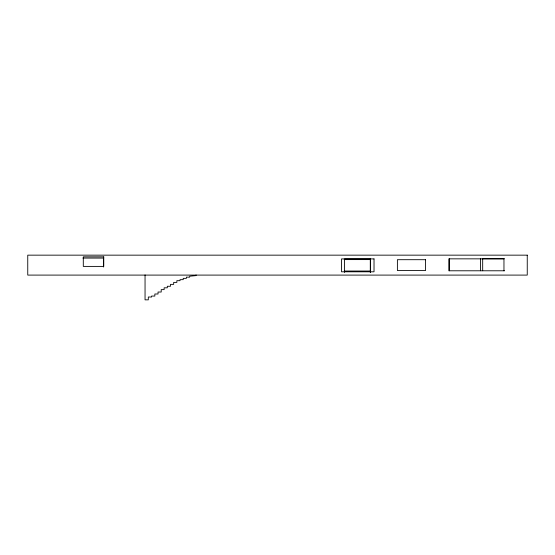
<?xml version="1.0" encoding="UTF-8"?>
<svg xmlns="http://www.w3.org/2000/svg" width="555" height="555" viewBox="0 0 555 555"><rect width="100%" height="100%" fill="white"/><g stroke="black" fill="none" stroke-linecap="round" stroke-linejoin="round"><path stroke-width="0.83" d="M82.959 258.075L103.438 258.075L103.438 267.031M483.003 258.748L504.55 258.748M344.197 259.601L370.525 259.601M504.55 270.784L448.863 270.791L448.863 258.845L503.961 258.845L503.961 270.791M344.197 271.034L370.525 271.034M482.677 258.616L482.677 270.757M480.443 258.616L480.443 270.757M449.37 258.616L449.37 270.757M370.504 272.408L370.504 259.005L344.475 259.005L344.475 272.408M370.289 258.928L370.289 272.394M196.026 274.919L196.026 275.606L189.664 276.21L189.664 277.153L186.397 277.153L186.397 278.36L183.219 278.36L183.219 279.651L180.035 279.651L180.035 280.677L176.858 280.677L176.858 282.398L173.673 282.398L173.673 284.375L170.496 284.375L170.496 286.269L167.312 286.269L167.312 287.816L164.134 287.816L164.134 289.62L161.214 289.62L161.214 292.027L158.029 292.027L158.029 294.004L154.852 294.004L154.852 296.065L151.584 296.065L151.584 297.015L148.317 297.015L148.317 299.846L145.049 299.846L145.049 274.919M527.25 255.154L27.75 255.154L27.757 275.093L527.25 275.093L527.25 255.154M103.757 256.854L83.299 256.854L83.299 266.4L103.757 266.4L103.757 256.854M374.021 258.907L341.533 258.907L341.533 271.804L374.021 271.804L374.021 258.907M425.581 259.698L397.394 259.698L397.394 270.528L425.581 270.528L425.581 259.698"/></g></svg>
